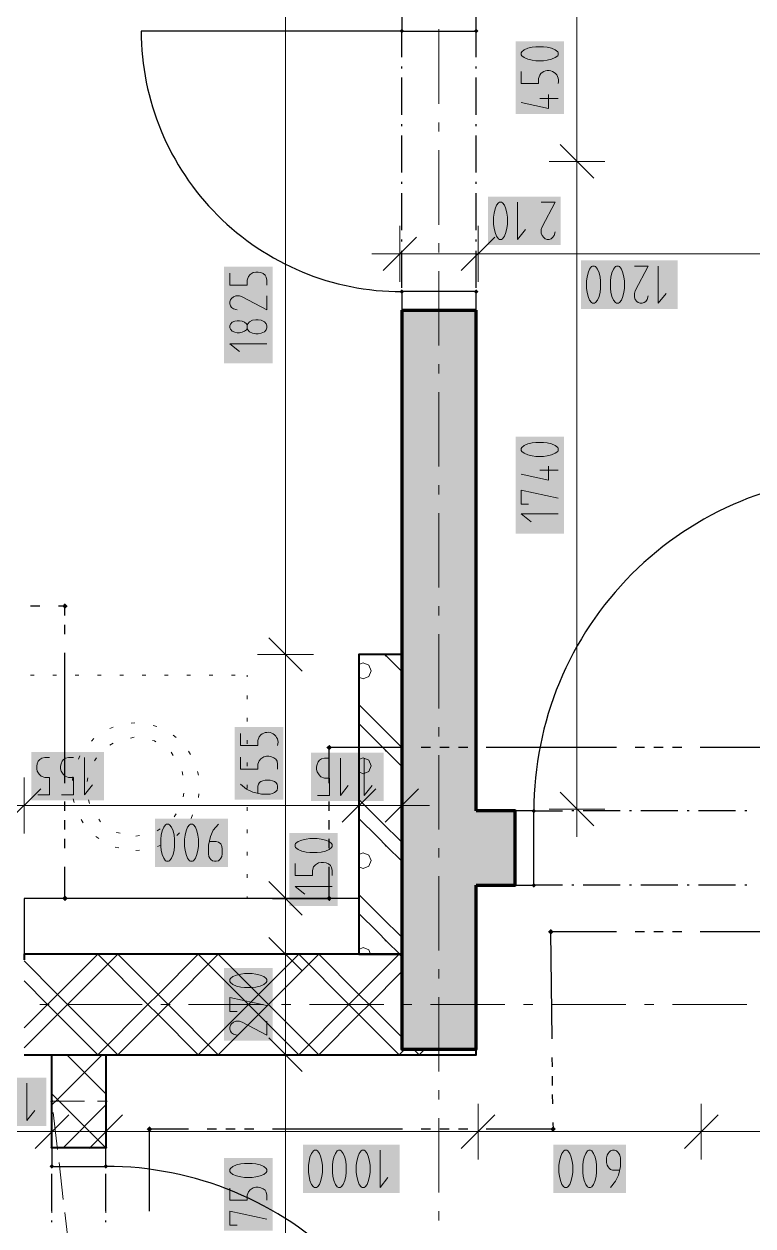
# Model space of a CAD drawing. Header units: millimetres. Extents: x 0 to 594, y 0 to 420.
# Drawn here: x 470.68 to 490.48, y 254.21 to 286.85 of the extents above; entities that cross this region are included whole.
import ezdxf

# ---------------------------------------------------------------- set-up
doc = ezdxf.new("R2010")
doc.units = ezdxf.units.MM
doc.header["$LTSCALE"] = 8
for name, color, linetype in [('PDF_Dvere', 7, 'Continuous'), ('PDF_Instalacni prizdivka do 1m', 7, 'Continuous'), ('PDF_Instalacni prizdivky', 7, 'Continuous'), ('PDF_Koty delkove', 7, 'Continuous'), ('PDF_Osy hlavni', 7, 'Continuous'), ('PDF_Pozarni useky', 7, 'Continuous'), ('PDF_Preklady', 7, 'Continuous'), ('PDF_Pricky zdene', 7, 'Continuous'), ('PDF_Sanita', 7, 'Continuous'), ('PDF_Steny akusticke', 7, 'Continuous'), ('PDF_Steny obvodove nosne', 7, 'Continuous')]:
    doc.layers.add(name, color=color, linetype=linetype)

msp = doc.modelspace()

# ---------------------------------------------------------------- linework, layer by layer
at = {"layer": 'PDF_Dvere', "lineweight": 25}
for points in [[(482.96, 286.66), (482.96, 287.165), (480.938, 287.165), (480.938, 286.66)], [(482.96, 279.077), (482.96, 279.583), (480.938, 279.583), (480.938, 279.077)], [(484.021, 263.458), (484.526, 263.458), (484.526, 265.48), (484.021, 265.48)], [(471.435, 256.331), (471.435, 255.825), (472.901, 255.825), (472.901, 256.331)]]:
    msp.add_lwpolyline(points, close=True, dxfattribs=at)
for points in [[(480.938, 285.95), (480.938, 286.66), (473.861, 286.66, 0.414215), (480.938, 279.583)], [(493.625, 265.48), (493.625, 274.579, 0.414214), (484.526, 265.48), (485.307, 265.48)], [(472.901, 246.726), (482, 246.726, 0.414214), (472.901, 255.825)]]:
    msp.add_lwpolyline(points, format="xyb", dxfattribs=at)
for points in [[(482.96, 285.95), (482.96, 286.66)], [(480.938, 285.646), (480.938, 285.697)], [(482.96, 285.646), (482.96, 285.697)], [(480.938, 284.383), (480.938, 285.394)], [(482.96, 284.383), (482.96, 285.394)], [(480.938, 284.079), (480.938, 284.13)], [(482.96, 284.079), (482.96, 284.13)], [(480.938, 282.816), (480.938, 283.827)], [(482.96, 282.816), (482.96, 283.827)], [(480.938, 282.512), (480.938, 282.563)], [(482.96, 282.512), (482.96, 282.563)], [(480.938, 281.249), (480.938, 282.26)], [(482.96, 281.249), (482.96, 282.26)], [(480.938, 280.945), (480.938, 280.996)], [(482.96, 280.945), (482.96, 280.996)], [(480.938, 279.682), (480.938, 280.693)], [(482.96, 279.682), (482.96, 280.693)], [(485.611, 265.48), (485.56, 265.48)], [(486.874, 265.48), (485.863, 265.48)], [(487.178, 265.48), (487.127, 265.48)], [(488.441, 265.48), (487.43, 265.48)], [(488.745, 265.48), (488.694, 265.48)], [(490.008, 265.48), (488.997, 265.48)], [(490.312, 265.48), (490.261, 265.48)], [(485.307, 263.458), (484.526, 263.458)], [(485.611, 263.458), (485.56, 263.458)], [(486.874, 263.458), (485.863, 263.458)], [(487.178, 263.458), (487.127, 263.458)], [(488.441, 263.458), (487.43, 263.458)], [(488.745, 263.458), (488.694, 263.458)], [(490.008, 263.458), (488.997, 263.458)], [(490.312, 263.458), (490.261, 263.458)], [(471.435, 254.61), (471.435, 255.621)], [(472.901, 254.61), (472.901, 255.621)], [(471.435, 254.306), (471.435, 254.357)], [(472.901, 254.306), (472.901, 254.357)]]:
    msp.add_lwpolyline(points, dxfattribs=at)
at = {"layer": 'PDF_Dvere', "lineweight": 25, "transparency": 33554559}
for points in [[(480.938, 286.596), (480.875, 286.66), (481.001, 286.66), (480.938, 286.723)], [(482.96, 286.596), (482.897, 286.66), (483.023, 286.66), (482.96, 286.723)], [(480.938, 279.52), (480.875, 279.583), (481.001, 279.583), (480.938, 279.646)], [(482.96, 279.52), (482.897, 279.583), (483.023, 279.583), (482.96, 279.646)], [(484.589, 265.48), (484.526, 265.417), (484.526, 265.543), (484.463, 265.48)], [(484.589, 263.458), (484.526, 263.395), (484.526, 263.521), (484.463, 263.458)], [(471.435, 255.762), (471.372, 255.825), (471.498, 255.825), (471.435, 255.888)], [(472.901, 255.762), (472.838, 255.825), (472.964, 255.825), (472.901, 255.888)]]:
    msp.add_solid(points, dxfattribs=at)
at = {"layer": 'PDF_Instalacni prizdivka do 1m', "lineweight": 25}
msp.add_lwpolyline([(470.677, 261.588), (479.775, 261.588), (479.775, 263.104), (470.677, 263.104)], close=True, dxfattribs=at)
at = {"layer": 'PDF_Instalacni prizdivky', "lineweight": 40}
msp.add_lwpolyline([(480.938, 261.588), (480.938, 269.726), (480.887, 269.726), (479.775, 269.726), (479.775, 261.588)], close=True, dxfattribs=at)
at = {"layer": 'PDF_Instalacni prizdivky', "lineweight": 9}
for points in [[(480.534, 269.67), (480.478, 269.726)], [(480.938, 269.266), (480.534, 269.67)], [(479.775, 269.114), (479.889, 269.067), (480.042, 269.131), (480.106, 269.284), (480.042, 269.437), (479.889, 269.5), (479.775, 269.453)], [(480.938, 267.204), (480.791, 267.35), (480.534, 267.608), (479.775, 268.366)], [(480.276, 267.35), (479.775, 267.851)], [(480.534, 267.092), (480.276, 267.35)], [(480.938, 266.688), (480.534, 267.092)], [(479.775, 266.536), (479.889, 266.489), (480.042, 266.553), (480.106, 266.706), (480.042, 266.859), (479.889, 266.922), (479.775, 266.875)], [(480.938, 264.626), (480.791, 264.772), (480.534, 265.03), (479.775, 265.788)], [(480.276, 264.772), (479.775, 265.273)], [(480.534, 264.514), (480.276, 264.772)], [(480.938, 264.11), (480.534, 264.514)], [(479.775, 263.958), (479.889, 263.911), (480.042, 263.975), (480.106, 264.128), (480.042, 264.281), (479.889, 264.344), (479.775, 264.297)], [(480.938, 262.048), (480.791, 262.194), (480.534, 262.452), (479.775, 263.21)], [(480.276, 262.194), (479.775, 262.695)], [(480.534, 261.936), (480.276, 262.194)], [(480.882, 261.588), (480.534, 261.936)], [(480.09, 261.588), (480.042, 261.703), (479.889, 261.766), (479.775, 261.719)]]:
    msp.add_lwpolyline(points, dxfattribs=at)
at = {"layer": 'PDF_Instalacni prizdivky', "lineweight": 9, "transparency": 33554559}
for points in [[(480.495, 269.666), (480.472, 269.688), (480.518, 269.688), (480.495, 269.711)], [(480.495, 267.088), (480.472, 267.11), (480.518, 267.11), (480.495, 267.133)], [(480.495, 264.51), (480.472, 264.533), (480.518, 264.533), (480.495, 264.555)], [(480.495, 261.932), (480.472, 261.955), (480.518, 261.955), (480.495, 261.977)]]:
    msp.add_solid(points, dxfattribs=at)
at = {"layer": 'PDF_Koty delkove', "lineweight": 18}
for points in [[(477.781, 258.858), (477.781, 259.821), (477.781, 261.588), (477.781, 263.104), (477.781, 267.698), (477.781, 269.726), (477.781, 288.176), (477.781, 295.253), (477.781, 296.719), (477.781, 302.785), (477.781, 344.032)], [(485.697, 265.53), (485.697, 283.121), (485.697, 287.671)], [(484.921, 284.937), (484.921, 284.559), (484.18, 284.722)], [(485.191, 284.829), (484.686, 284.829)], [(486.152, 282.666), (485.242, 283.576)], [(486.455, 283.121), (485.697, 283.121), (484.938, 283.121)], [(483.796, 281.305), (483.809, 281.406), (483.809, 281.608), (483.796, 281.709), (483.768, 281.827), (483.728, 281.928), (483.674, 281.996), (483.647, 282.013), (483.593, 282.013), (483.566, 281.996), (483.512, 281.928), (483.472, 281.827), (483.445, 281.709), (483.431, 281.608)], [(484.079, 282.013), (484.079, 281.002), (484.295, 281.271)], [(484.727, 282.013), (485.105, 282.013), (484.754, 281.339), (484.727, 281.271), (484.727, 281.17), (484.754, 281.103), (484.794, 281.053), (484.835, 281.018), (484.889, 281.002), (484.943, 281.002), (484.997, 281.018), (485.037, 281.053), (485.078, 281.103), (485.105, 281.203)], [(483.431, 281.608), (483.431, 281.406), (483.445, 281.305), (483.472, 281.187), (483.512, 281.086), (483.566, 281.018), (483.593, 281.002), (483.647, 281.002), (483.674, 281.018), (483.728, 281.086), (483.768, 281.187), (483.796, 281.305)], [(480.887, 281.369), (480.887, 280.611), (480.887, 279.853)], [(483.01, 281.369), (483.01, 280.611), (483.01, 279.853)], [(481.342, 281.066), (480.432, 280.156)], [(483.465, 281.066), (482.556, 280.156)], [(480.887, 280.611), (480.129, 280.611)], [(546.802, 280.611), (542.332, 280.611), (539.726, 280.611), (538.893, 280.611), (530.537, 280.611), (528.1, 280.611), (517.08, 280.611), (515.968, 280.611), (497.872, 280.611), (495.142, 280.611), (483.01, 280.611), (480.887, 280.611)], [(476.265, 280.086), (476.265, 279.762), (476.736, 279.762), (476.736, 279.897), (476.77, 279.991), (476.821, 280.045), (476.905, 280.099), (476.971, 280.112), (477.039, 280.112), (477.107, 280.099), (477.174, 280.072), (477.224, 280.031), (477.258, 279.978), (477.276, 279.897), (477.276, 279.762)], [(487.256, 280.278), (487.635, 280.278), (487.283, 279.603), (487.256, 279.536), (487.256, 279.435), (487.283, 279.368), (487.324, 279.317), (487.364, 279.283), (487.418, 279.267), (487.472, 279.267), (487.526, 279.283), (487.567, 279.317), (487.607, 279.368), (487.635, 279.468)], [(487.905, 280.278), (487.905, 279.267), (488.12, 279.536)], [(477.276, 279.464), (477.276, 279.086), (476.601, 279.438), (476.534, 279.464), (476.432, 279.464), (476.366, 279.438), (476.315, 279.397), (476.281, 279.357), (476.265, 279.302), (476.265, 279.249), (476.281, 279.195), (476.315, 279.154), (476.366, 279.114), (476.466, 279.086)], [(476.736, 278.573), (476.719, 278.547), (476.668, 278.506), (476.601, 278.479), (476.534, 278.466), (476.466, 278.466), (476.399, 278.479), (476.331, 278.506), (476.281, 278.56), (476.265, 278.601), (476.265, 278.654), (476.281, 278.695), (476.331, 278.749), (476.399, 278.776), (476.466, 278.79), (476.534, 278.79), (476.601, 278.776), (476.668, 278.749), (476.719, 278.709), (476.736, 278.682)], [(477.276, 278.168), (476.265, 278.168), (476.534, 277.953)], [(484.921, 274.839), (484.921, 274.461), (484.18, 274.624)], [(485.191, 274.731), (484.686, 274.731)], [(484.381, 273.813), (484.18, 273.813), (484.18, 274.191), (485.191, 273.976)], [(485.191, 273.543), (484.18, 273.543), (484.449, 273.328)], [(478.236, 269.271), (477.326, 270.181)], [(478.539, 269.726), (477.781, 269.726), (477.023, 269.726)], [(471.049, 265.919), (471.373, 265.919), (471.373, 266.39), (471.238, 266.39), (471.144, 266.425), (471.09, 266.475), (471.036, 266.559), (471.022, 266.626), (471.022, 266.694), (471.036, 266.761), (471.063, 266.828), (471.103, 266.879), (471.157, 266.913), (471.238, 266.93), (471.373, 266.93)], [(471.697, 265.919), (472.021, 265.919), (472.021, 266.39), (471.886, 266.39), (471.792, 266.425), (471.738, 266.475), (471.684, 266.559), (471.67, 266.626), (471.67, 266.694), (471.684, 266.761), (471.711, 266.828), (471.751, 266.879), (471.805, 266.913), (471.886, 266.93), (472.021, 266.93)], [(472.318, 266.93), (472.318, 265.919), (472.534, 266.188)], [(476.555, 266.935), (476.555, 266.611), (477.026, 266.611), (477.026, 266.746), (477.06, 266.84), (477.111, 266.894), (477.195, 266.948), (477.262, 266.962), (477.329, 266.962), (477.397, 266.948), (477.464, 266.921), (477.514, 266.881), (477.549, 266.827), (477.566, 266.746), (477.566, 266.611)], [(478.649, 265.9), (478.973, 265.9), (478.973, 266.371), (478.838, 266.371), (478.744, 266.405), (478.69, 266.456), (478.636, 266.54), (478.622, 266.607), (478.622, 266.674), (478.636, 266.742), (478.663, 266.809), (478.703, 266.859), (478.757, 266.894), (478.838, 266.911), (478.973, 266.911)], [(479.27, 266.911), (479.27, 265.9), (479.486, 266.169)], [(479.918, 266.911), (479.918, 265.9), (480.134, 266.169)], [(470.677, 266.384), (470.677, 265.626), (470.677, 264.868)], [(479.775, 266.384), (479.775, 265.626), (479.775, 264.868)], [(480.938, 266.384), (480.938, 265.626), (480.938, 264.868)], [(471.132, 266.081), (470.222, 265.171)], [(477.026, 265.963), (477.026, 266.152), (477.043, 266.206), (477.077, 266.246), (477.111, 266.273), (477.16, 266.3), (477.228, 266.314), (477.363, 266.314), (477.43, 266.3), (477.481, 266.273), (477.514, 266.246), (477.549, 266.206), (477.566, 266.152), (477.566, 266.098), (477.549, 266.044), (477.514, 266.003), (477.481, 265.977), (477.43, 265.949), (477.363, 265.935), (477.127, 265.935), (476.892, 265.99), (476.723, 266.071), (476.555, 266.206)], [(480.23, 266.081), (479.32, 265.171)], [(481.393, 266.081), (480.483, 265.171)], [(486.152, 265.076), (485.242, 265.985)], [(480.938, 265.626), (479.775, 265.626), (477.644, 265.626), (470.677, 265.626), (470.33, 265.626), (469.11, 265.626), (461.73, 265.626), (460.773, 265.626)], [(480.938, 265.626), (481.696, 265.626)], [(486.455, 265.53), (485.697, 265.53), (484.938, 265.53)], [(485.697, 265.53), (485.697, 264.772)], [(474.632, 264.126), (474.685, 264.194), (474.726, 264.295), (474.753, 264.413), (474.767, 264.513), (474.767, 264.715), (474.753, 264.816), (474.726, 264.935), (474.685, 265.036), (474.632, 265.103), (474.604, 265.121), (474.551, 265.121), (474.523, 265.103), (474.47, 265.036), (474.429, 264.935), (474.402, 264.816), (474.389, 264.715)], [(475.955, 265.121), (475.819, 264.952), (475.738, 264.783), (475.685, 264.547)], [(474.389, 264.715), (474.389, 264.513), (474.402, 264.413), (474.429, 264.295), (474.47, 264.194), (474.523, 264.126), (474.551, 264.11), (474.604, 264.11), (474.632, 264.126)], [(475.685, 264.547), (475.685, 264.311), (475.699, 264.244), (475.725, 264.194), (475.752, 264.16), (475.793, 264.126), (475.847, 264.11), (475.9, 264.11), (475.955, 264.126), (475.995, 264.16), (476.022, 264.194), (476.049, 264.244), (476.063, 264.311), (476.063, 264.446), (476.049, 264.513), (476.022, 264.581), (475.955, 264.631), (475.9, 264.648), (475.712, 264.648)], [(478.644, 264.726), (478.442, 264.726), (478.341, 264.712), (478.223, 264.686), (478.122, 264.645), (478.054, 264.592), (478.038, 264.564), (478.038, 264.511), (478.054, 264.483), (478.122, 264.43), (478.223, 264.389), (478.341, 264.362), (478.442, 264.348), (478.644, 264.348), (478.745, 264.362), (478.863, 264.389)], [(478.863, 264.389), (478.964, 264.43), (479.032, 264.483), (479.049, 264.511), (479.049, 264.564), (479.032, 264.592), (478.964, 264.645), (478.863, 264.686), (478.745, 264.712), (478.644, 264.726)], [(478.038, 264.051), (478.038, 263.727), (478.509, 263.727), (478.509, 263.863), (478.544, 263.957), (478.594, 264.011), (478.678, 264.064), (478.745, 264.078), (478.813, 264.078), (478.88, 264.064), (478.947, 264.038), (478.998, 263.997), (479.032, 263.944), (479.049, 263.863), (479.049, 263.727)], [(478.236, 262.649), (477.326, 263.559)], [(479.049, 263.43), (478.038, 263.43), (478.307, 263.215)], [(478.539, 263.104), (477.781, 263.104), (477.023, 263.104)], [(478.236, 261.133), (477.326, 262.043)], [(478.539, 261.588), (477.781, 261.588), (477.023, 261.588)], [(476.281, 260.926), (476.265, 260.898), (476.265, 260.845), (476.281, 260.817), (476.349, 260.764), (476.45, 260.723), (476.568, 260.696), (476.668, 260.682), (476.87, 260.682), (476.971, 260.696), (477.09, 260.723), (477.191, 260.764), (477.258, 260.817), (477.276, 260.845), (477.276, 260.898), (477.258, 260.926), (477.191, 260.979), (477.09, 261.02), (476.971, 261.046), (476.87, 261.06)], [(476.87, 261.06), (476.668, 261.06), (476.568, 261.046), (476.45, 261.02), (476.349, 260.979), (476.281, 260.926)], [(476.466, 260.034), (476.265, 260.034), (476.265, 260.412), (477.276, 260.197)], [(477.276, 259.764), (477.276, 259.386), (476.601, 259.737), (476.534, 259.764), (476.432, 259.764), (476.366, 259.737), (476.315, 259.697), (476.281, 259.656), (476.265, 259.602), (476.265, 259.549), (476.281, 259.494), (476.315, 259.454), (476.366, 259.413), (476.466, 259.386)], [(477.781, 258.858), (477.781, 259.616)], [(477.326, 259.313), (478.236, 258.403), (477.326, 259.313)], [(478.539, 258.858), (477.781, 258.858), (477.023, 258.858)], [(478.539, 258.858), (477.781, 258.858), (477.023, 258.858)], [(477.781, 258.858), (477.781, 258.1)], [(477.781, 138.502), (477.781, 146.352), (477.781, 154.678), (477.781, 158.025), (477.781, 158.52), (477.781, 168.917), (477.781, 199.767), (477.781, 205.833), (477.781, 207.299), (477.781, 214.376), (477.781, 232.826), (477.781, 239.448), (477.781, 240.964), (477.781, 243.694), (477.781, 251.276), (477.781, 258.858)], [(470.751, 258.08), (470.751, 257.069), (470.966, 257.338)], [(471.435, 257.527), (471.435, 256.769), (471.435, 256.01)], [(472.901, 257.527), (472.901, 256.769), (472.901, 256.01)], [(483.01, 257.527), (483.01, 256.769), (483.01, 256.01)], [(489.075, 257.527), (489.075, 256.769), (489.075, 256.01)], [(471.89, 257.224), (470.98, 256.314)], [(473.356, 257.224), (472.446, 256.314)], [(483.465, 257.224), (482.556, 256.314)], [(489.53, 257.224), (488.621, 256.314)], [(545.994, 256.769), (528.82, 256.769), (515.851, 256.769), (511.924, 256.769), (503.432, 256.769), (489.075, 256.769), (483.01, 256.769), (472.901, 256.769), (471.435, 256.769), (437.416, 256.769), (431.451, 256.769), (419.32, 256.769), (408.047, 256.769)], [(478.783, 255.858), (478.769, 255.959), (478.742, 256.077), (478.701, 256.178), (478.648, 256.246), (478.62, 256.263), (478.567, 256.263), (478.539, 256.246), (478.486, 256.178), (478.445, 256.077), (478.419, 255.959), (478.405, 255.858)], [(480.065, 255.556), (480.079, 255.656), (480.079, 255.858), (480.065, 255.959), (480.038, 256.077), (479.997, 256.178), (479.944, 256.246), (479.916, 256.263), (479.863, 256.263), (479.835, 256.246), (479.782, 256.178), (479.741, 256.077), (479.715, 255.959), (479.701, 255.858)], [(480.349, 256.263), (480.349, 255.252), (480.564, 255.521)], [(486.218, 255.556), (486.232, 255.656), (486.232, 255.858), (486.218, 255.959), (486.191, 256.077), (486.15, 256.178), (486.097, 256.246), (486.069, 256.263), (486.016, 256.263), (485.988, 256.246), (485.935, 256.178), (485.894, 256.077), (485.867, 255.959), (485.854, 255.858)], [(486.853, 255.723), (486.664, 255.723), (486.609, 255.741), (486.569, 255.774), (486.542, 255.808), (486.516, 255.858), (486.502, 255.926), (486.502, 256.06), (486.516, 256.128), (486.542, 256.178), (486.569, 256.212), (486.609, 256.246), (486.664, 256.263), (486.717, 256.263), (486.771, 256.246), (486.812, 256.212), (486.839, 256.178), (486.866, 256.128), (486.88, 256.06), (486.88, 255.824), (486.826, 255.589), (486.745, 255.42), (486.609, 255.252)], [(476.87, 255.904), (476.668, 255.904), (476.568, 255.891), (476.45, 255.864), (476.349, 255.823), (476.281, 255.77), (476.265, 255.742), (476.265, 255.689), (476.281, 255.661), (476.349, 255.608), (476.45, 255.567), (476.568, 255.54), (476.668, 255.526), (476.87, 255.526), (476.971, 255.54), (477.09, 255.567), (477.191, 255.608), (477.258, 255.661), (477.276, 255.689)], [(477.276, 255.689), (477.276, 255.742), (477.258, 255.77), (477.191, 255.823), (477.09, 255.864), (476.971, 255.891), (476.87, 255.904)], [(478.405, 255.858), (478.405, 255.656), (478.419, 255.556), (478.445, 255.437), (478.486, 255.336), (478.539, 255.268), (478.567, 255.252), (478.62, 255.252), (478.648, 255.268), (478.701, 255.336), (478.742, 255.437), (478.769, 255.556), (478.783, 255.656), (478.783, 255.858)], [(479.701, 255.858), (479.701, 255.656), (479.715, 255.556), (479.741, 255.437), (479.782, 255.336), (479.835, 255.268), (479.863, 255.252), (479.916, 255.252), (479.944, 255.268), (479.997, 255.336), (480.038, 255.437), (480.065, 255.556)], [(485.854, 255.858), (485.854, 255.656), (485.867, 255.556), (485.894, 255.437), (485.935, 255.336), (485.988, 255.268), (486.016, 255.252), (486.069, 255.252), (486.097, 255.268), (486.15, 255.336), (486.191, 255.437), (486.218, 255.556)], [(476.265, 255.23), (476.265, 254.905), (476.736, 254.905), (476.736, 255.041), (476.77, 255.135), (476.821, 255.189), (476.905, 255.242), (476.971, 255.256), (477.039, 255.256), (477.107, 255.242), (477.174, 255.216), (477.224, 255.175), (477.258, 255.122), (477.276, 255.041), (477.276, 254.905)], [(476.466, 254.23), (476.265, 254.23), (476.265, 254.608), (477.276, 254.393)]]:
    msp.add_lwpolyline(points, dxfattribs=at)
for points in [[(484.786, 286.233), (484.584, 286.233), (484.483, 286.22), (484.365, 286.193), (484.264, 286.152), (484.196, 286.099), (484.18, 286.071), (484.18, 286.018), (484.196, 285.99), (484.264, 285.937), (484.365, 285.896), (484.483, 285.869), (484.584, 285.855), (484.786, 285.855), (484.887, 285.869), (485.005, 285.896), (485.106, 285.937), (485.174, 285.99), (485.191, 286.018), (485.191, 286.071), (485.174, 286.099), (485.106, 286.152), (485.005, 286.193), (484.887, 286.22)], [(485.96, 279.872), (485.96, 279.67), (485.974, 279.57), (486.001, 279.452), (486.041, 279.351), (486.095, 279.283), (486.122, 279.267), (486.176, 279.267), (486.203, 279.283), (486.257, 279.351), (486.297, 279.452), (486.325, 279.57), (486.339, 279.67), (486.339, 279.872), (486.325, 279.973), (486.297, 280.092), (486.257, 280.193), (486.203, 280.261), (486.176, 280.278), (486.122, 280.278), (486.095, 280.261), (486.041, 280.193), (486.001, 280.092), (485.974, 279.973)], [(486.608, 279.872), (486.608, 279.67), (486.622, 279.57), (486.649, 279.452), (486.689, 279.351), (486.743, 279.283), (486.77, 279.267), (486.824, 279.267), (486.851, 279.283), (486.905, 279.351), (486.945, 279.452), (486.973, 279.57), (486.987, 279.67), (486.987, 279.872), (486.973, 279.973), (486.945, 280.092), (486.905, 280.193), (486.851, 280.261), (486.824, 280.278), (486.77, 280.278), (486.743, 280.261), (486.689, 280.193), (486.649, 280.092), (486.622, 279.973)], [(477.039, 278.816), (476.971, 278.816), (476.887, 278.803), (476.803, 278.763), (476.753, 278.709), (476.736, 278.682), (476.736, 278.573), (476.753, 278.547), (476.803, 278.492), (476.887, 278.452), (476.971, 278.438), (477.039, 278.438), (477.123, 278.452), (477.208, 278.492), (477.258, 278.547), (477.276, 278.601), (477.276, 278.654), (477.258, 278.709), (477.208, 278.763), (477.123, 278.803)], [(484.786, 275.487), (484.584, 275.487), (484.483, 275.473), (484.365, 275.447), (484.264, 275.406), (484.196, 275.353), (484.18, 275.325), (484.18, 275.272), (484.196, 275.244), (484.264, 275.191), (484.365, 275.15), (484.483, 275.123), (484.584, 275.109), (484.786, 275.109), (484.887, 275.123), (485.005, 275.15), (485.106, 275.191), (485.174, 275.244), (485.191, 275.272), (485.191, 275.325), (485.174, 275.353), (485.106, 275.406), (485.005, 275.447), (484.887, 275.473)], [(475.037, 264.715), (475.037, 264.513), (475.05, 264.413), (475.077, 264.295), (475.118, 264.194), (475.171, 264.126), (475.199, 264.11), (475.252, 264.11), (475.28, 264.126), (475.333, 264.194), (475.374, 264.295), (475.401, 264.413), (475.415, 264.513), (475.415, 264.715), (475.401, 264.816), (475.374, 264.935), (475.333, 265.036), (475.28, 265.103), (475.252, 265.121), (475.199, 265.121), (475.171, 265.103), (475.118, 265.036), (475.077, 264.935), (475.05, 264.816)], [(479.053, 255.858), (479.053, 255.656), (479.067, 255.556), (479.093, 255.437), (479.134, 255.336), (479.187, 255.268), (479.215, 255.252), (479.268, 255.252), (479.296, 255.268), (479.349, 255.336), (479.39, 255.437), (479.417, 255.556), (479.431, 255.656), (479.431, 255.858), (479.417, 255.959), (479.39, 256.077), (479.349, 256.178), (479.296, 256.246), (479.268, 256.263), (479.215, 256.263), (479.187, 256.246), (479.134, 256.178), (479.093, 256.077), (479.067, 255.959)], [(485.206, 255.858), (485.206, 255.656), (485.219, 255.556), (485.246, 255.437), (485.287, 255.336), (485.34, 255.268), (485.368, 255.252), (485.421, 255.252), (485.449, 255.268), (485.502, 255.336), (485.543, 255.437), (485.57, 255.556), (485.584, 255.656), (485.584, 255.858), (485.57, 255.959), (485.543, 256.077), (485.502, 256.178), (485.449, 256.246), (485.421, 256.263), (485.368, 256.263), (485.34, 256.246), (485.287, 256.178), (485.246, 256.077), (485.219, 255.959)]]:
    msp.add_lwpolyline(points, close=True, dxfattribs=at)
for points in [[(484.18, 285.559), (484.18, 285.235), (484.651, 285.235), (484.651, 285.37), (484.686, 285.464, -0.843825), (485.191, 285.235)], [(476.555, 267.583), (476.555, 267.259), (477.026, 267.259), (477.026, 267.394), (477.06, 267.488), (477.111, 267.542, -0.753191), (477.566, 267.259)]]:
    msp.add_lwpolyline(points, format="xyb", dxfattribs=at)
at = {"layer": 'PDF_Koty delkove', "color": 7, "lineweight": 18, "true_color": 0xffffff, "transparency": 33554559}
for points in [[(485.343, 284.407), (485.343, 286.385), (484.029, 284.407), (484.029, 286.385)], [(485.257, 282.165), (483.28, 282.165), (485.257, 280.851), (483.28, 280.851)], [(488.434, 280.429), (485.809, 280.429), (488.434, 279.115), (485.809, 279.115)], [(477.427, 277.638), (477.427, 280.264), (476.113, 277.638), (476.113, 280.264)], [(485.343, 273.013), (485.343, 275.639), (484.029, 273.013), (484.029, 275.639)], [(477.717, 265.784), (477.717, 267.761), (476.403, 265.784), (476.403, 267.761)], [(472.848, 267.082), (470.871, 267.082), (472.848, 265.768), (470.871, 265.768)], [(480.448, 267.062), (478.471, 267.062), (480.448, 265.748), (478.471, 265.748)], [(476.215, 265.272), (474.237, 265.272), (476.215, 263.958), (474.237, 263.958)], [(479.201, 262.9), (479.201, 264.877), (477.886, 262.9), (477.886, 264.877)], [(477.427, 259.234), (477.427, 261.212), (476.113, 259.234), (476.113, 261.212)], [(471.281, 258.231), (469.303, 258.231), (471.281, 256.917), (469.303, 256.917)], [(480.879, 256.415), (478.253, 256.415), (480.879, 255.101), (478.253, 255.101)], [(487.032, 256.415), (485.054, 256.415), (487.032, 255.101), (485.054, 255.101)], [(477.427, 254.078), (477.427, 256.056), (476.113, 254.078), (476.113, 256.056)]]:
    msp.add_solid(points, dxfattribs=at)
at = {"layer": 'PDF_Osy hlavni', "lineweight": 18}
for points in [[(481.949, 284.686), (481.949, 286.708)], [(481.949, 283.928), (481.949, 284.18)], [(481.949, 281.4), (481.949, 283.422)], [(481.949, 280.642), (481.949, 280.895)], [(481.949, 278.115), (481.949, 280.137)], [(481.949, 277.356), (481.949, 277.609)], [(481.949, 274.829), (481.949, 276.851)], [(481.949, 274.071), (481.949, 274.324)], [(481.949, 271.543), (481.949, 273.565)], [(481.949, 270.785), (481.949, 271.038)], [(481.949, 268.258), (481.949, 270.28)], [(481.949, 267.499), (481.949, 267.752)], [(481.949, 264.972), (481.949, 266.994)], [(481.949, 264.214), (481.949, 264.467)], [(481.949, 261.686), (481.949, 263.708)], [(481.949, 260.928), (481.949, 261.181)], [(471.356, 260.223), (471.103, 260.223)], [(473.883, 260.223), (471.861, 260.223)], [(474.642, 260.223), (474.389, 260.223)], [(477.169, 260.223), (475.147, 260.223)], [(477.927, 260.223), (477.674, 260.223)], [(480.455, 260.223), (478.433, 260.223)], [(481.213, 260.223), (480.96, 260.223)], [(483.74, 260.223), (481.718, 260.223)], [(481.949, 258.401), (481.949, 260.423)], [(484.498, 260.223), (484.246, 260.223)], [(487.026, 260.223), (485.004, 260.223)], [(487.784, 260.223), (487.531, 260.223)], [(490.312, 260.223), (488.29, 260.223)], [(481.949, 257.643), (481.949, 257.895)], [(481.949, 255.115), (481.949, 257.137)], [(481.949, 254.357), (481.949, 254.61)]]:
    msp.add_lwpolyline(points, dxfattribs=at)
at = {"layer": 'PDF_Pozarni useky', "lineweight": 30}
for points in [[(471.103, 271.04), (470.85, 271.04)], [(471.789, 271.04), (471.609, 271.04)], [(471.789, 270.785), (471.789, 271.038)], [(471.789, 270.28), (471.789, 270.532)], [(471.789, 266.236), (471.789, 269.774)], [(480.96, 267.199), (478.967, 267.199)], [(478.967, 266.236), (478.967, 267.199)], [(481.718, 267.199), (481.466, 267.199)], [(482.224, 267.199), (481.971, 267.199)], [(482.729, 267.199), (482.477, 267.199)], [(486.773, 267.199), (483.235, 267.199)], [(487.531, 267.199), (487.279, 267.199)], [(488.037, 267.199), (487.784, 267.199)], [(488.542, 267.199), (488.29, 267.199)], [(492.586, 267.199), (489.048, 267.199)], [(471.789, 265.478), (471.789, 265.73)], [(478.967, 265.478), (478.967, 265.73)], [(471.789, 264.972), (471.789, 265.225)], [(478.967, 264.972), (478.967, 265.225)], [(471.789, 264.467), (471.789, 264.719)], [(478.967, 264.467), (478.967, 264.719)], [(471.789, 263.104), (471.789, 263.961)], [(477.422, 263.104), (478.967, 263.104), (478.967, 263.961)], [(475.147, 263.104), (471.789, 263.104)], [(475.905, 263.104), (475.653, 263.104)], [(476.411, 263.104), (476.158, 263.104)], [(476.916, 263.104), (476.664, 263.104)], [(485.02, 259.289), (484.987, 262.193)], [(486.773, 262.193), (484.987, 262.193)], [(487.531, 262.193), (487.279, 262.193)], [(488.037, 262.193), (487.784, 262.193)], [(488.542, 262.193), (488.29, 262.193)], [(492.586, 262.193), (489.048, 262.193)], [(485.029, 258.531), (485.026, 258.783)], [(485.034, 258.025), (485.032, 258.278)], [(485.04, 257.52), (485.037, 257.772)], [(485.046, 257.014), (485.048, 256.836), (483.235, 256.836)], [(474.084, 254.61), (474.084, 256.836)], [(475.147, 256.836), (474.084, 256.836)], [(475.905, 256.836), (475.653, 256.836)], [(476.411, 256.836), (476.158, 256.836)], [(476.916, 256.836), (476.664, 256.836)], [(480.96, 256.836), (477.422, 256.836)], [(481.718, 256.836), (481.466, 256.836)], [(482.224, 256.836), (481.971, 256.836)], [(482.729, 256.836), (482.477, 256.836)]]:
    msp.add_lwpolyline(points, dxfattribs=at)
at = {"layer": 'PDF_Pozarni useky', "lineweight": 30, "transparency": 33554559}
for points in [[(471.789, 270.964), (471.713, 271.04), (471.865, 271.04), (471.789, 271.116)], [(471.865, 271.04), (471.789, 270.964), (471.789, 271.116), (471.713, 271.04)], [(479.042, 267.199), (478.967, 267.123), (478.967, 267.274), (478.891, 267.199)], [(478.967, 267.123), (478.891, 267.199), (479.042, 267.199), (478.967, 267.274)], [(471.865, 263.104), (471.789, 263.028), (471.789, 263.18), (471.713, 263.104)], [(471.789, 263.028), (471.713, 263.104), (471.865, 263.104), (471.789, 263.18)], [(478.967, 263.028), (478.891, 263.104), (479.042, 263.104), (478.967, 263.18)], [(479.042, 263.104), (478.967, 263.028), (478.967, 263.18), (478.891, 263.104)], [(484.988, 262.117), (484.911, 262.192), (485.063, 262.194), (484.986, 262.269)], [(485.063, 262.193), (484.987, 262.117), (484.987, 262.269), (484.911, 262.193)], [(474.084, 256.76), (474.008, 256.836), (474.159, 256.836), (474.084, 256.912)], [(474.159, 256.836), (474.084, 256.76), (474.084, 256.912), (474.008, 256.836)], [(485.124, 256.836), (485.048, 256.76), (485.048, 256.912), (484.972, 256.836)], [(485.049, 256.76), (484.972, 256.835), (485.124, 256.837), (485.047, 256.912)]]:
    msp.add_solid(points, dxfattribs=at)
at = {"layer": 'PDF_Preklady', "lineweight": 18}
for points in [[(472.316, 257.594), (471.435, 257.594)], [(471.435, 257.289), (471.435, 257.594)], [(472.901, 257.594), (472.67, 257.594)], [(472.901, 257.289), (472.901, 257.594)], [(471.587, 256.282), (471.471, 257.286)], [(471.435, 256.331), (471.435, 256.935)], [(472.901, 256.331), (472.901, 256.935)], [(471.435, 255.924), (471.435, 256.331)], [(472.901, 255.924), (472.901, 256.331)], [(471.744, 254.926), (471.628, 255.93)], [(471.435, 254.559), (471.435, 255.57)], [(472.901, 254.559), (472.901, 255.57)], [(471.902, 253.57), (471.785, 254.575)]]:
    msp.add_lwpolyline(points, dxfattribs=at)
at = {"layer": 'PDF_Preklady', "lineweight": 18, "transparency": 33554559}
for points in [[(471.48, 257.594), (471.435, 257.549), (471.435, 257.64), (471.389, 257.594)], [(471.435, 257.549), (471.389, 257.594), (471.48, 257.594), (471.435, 257.64)], [(471.44, 257.549), (471.39, 257.589), (471.48, 257.6), (471.43, 257.64)], [(472.901, 257.549), (472.855, 257.594), (472.946, 257.594), (472.901, 257.64)], [(472.946, 257.594), (472.901, 257.549), (472.901, 257.64), (472.855, 257.594)], [(471.435, 256.285), (471.389, 256.331), (471.48, 256.331), (471.435, 256.376)], [(471.435, 256.285), (471.389, 256.331), (471.48, 256.331), (471.435, 256.376)], [(472.901, 256.285), (472.855, 256.331), (472.946, 256.331), (472.901, 256.376)], [(472.901, 256.285), (472.855, 256.331), (472.946, 256.331), (472.901, 256.376)]]:
    msp.add_solid(points, dxfattribs=at)
at = {"layer": 'PDF_Pricky zdene', "lineweight": 9}
for points in [[(472.8, 258.858), (471.587, 257.645), (471.435, 257.493)], [(472.901, 257.797), (471.839, 258.858)], [(472.901, 256.331), (471.587, 257.645), (471.435, 257.797)], [(472.901, 257.493), (471.738, 256.331)], [(471.435, 256.331), (471.435, 256.331)]]:
    msp.add_lwpolyline(points, dxfattribs=at)
at = {"layer": 'PDF_Pricky zdene', "lineweight": 40}
msp.add_lwpolyline([(472.901, 256.331), (471.435, 256.331), (471.435, 257.594), (471.435, 258.858), (472.901, 258.858), (472.901, 257.594), (472.901, 256.331)], dxfattribs=at)
at = {"layer": 'PDF_Sanita', "lineweight": 13}
for points in [[(470.952, 269.17), (470.85, 269.17)], [(471.558, 269.17), (471.457, 269.17)], [(472.165, 269.17), (472.064, 269.17)], [(472.771, 269.17), (472.67, 269.17)], [(473.378, 269.17), (473.277, 269.17)], [(473.984, 269.17), (473.883, 269.17)], [(474.591, 269.17), (474.49, 269.17)], [(475.198, 269.17), (475.097, 269.17)], [(475.804, 269.17), (475.703, 269.17)], [(476.411, 269.17), (476.31, 269.17)], [(476.742, 269.17), (476.742, 269.17)], [(476.742, 269.117), (476.742, 269.17)], [(476.742, 269.17), (476.742, 269.17)], [(476.742, 268.51), (476.742, 268.612)], [(473.095, 267.756), (473.004, 267.713)], [(473.688, 267.868), (473.587, 267.859)], [(474.284, 267.771), (474.186, 267.797)], [(476.742, 267.904), (476.742, 268.005)], [(472.577, 267.446), (472.505, 267.375)], [(473.672, 267.478), (473.573, 267.458)], [(474.26, 267.359), (474.225, 267.382), (474.168, 267.394)], [(474.81, 267.474), (474.727, 267.532)], [(476.742, 267.297), (476.742, 267.398)], [(473.095, 267.316), (473.011, 267.26)], [(474.731, 266.988), (474.675, 267.072)], [(475.202, 267.015), (475.144, 267.098)], [(472.197, 266.978), (472.154, 266.886)], [(472.645, 266.924), (472.589, 266.84)], [(476.742, 266.691), (476.742, 266.792)], [(472, 266.407), (471.991, 266.306)], [(474.995, 266.453), (474.975, 266.553)], [(475.413, 266.45), (475.387, 266.547)], [(472.409, 266.378), (472.39, 266.279)], [(476.742, 266.084), (476.742, 266.185)], [(472.011, 265.804), (472.038, 265.706)], [(472.432, 265.783), (472.452, 265.684)], [(475.002, 265.858), (475.022, 265.958)], [(475.417, 265.846), (475.426, 265.946)], [(474.752, 265.318), (474.808, 265.402)], [(476.742, 265.478), (476.742, 265.579)], [(472.229, 265.241), (472.287, 265.158)], [(472.71, 265.254), (472.756, 265.184)], [(475.213, 265.277), (475.256, 265.369)], [(472.627, 264.788), (472.71, 264.73)], [(473.191, 264.894), (473.194, 264.892), (473.289, 264.873)], [(473.71, 264.789), (473.809, 264.809)], [(474.292, 264.937), (474.376, 264.993)], [(474.827, 264.813), (474.898, 264.884)], [(476.742, 264.871), (476.742, 264.972)], [(473.156, 264.498), (473.254, 264.472)], [(474.304, 264.51), (474.396, 264.552)], [(473.71, 264.404), (473.81, 264.413)], [(476.742, 264.264), (476.742, 264.366)], [(476.742, 263.658), (476.742, 263.759)], [(476.742, 263.104), (476.742, 263.152)], [(470.952, 263.104), (470.85, 263.104)], [(471.558, 263.104), (471.457, 263.104)], [(472.165, 263.104), (472.064, 263.104)], [(472.771, 263.104), (472.67, 263.104)], [(473.378, 263.104), (473.277, 263.104)], [(473.984, 263.104), (473.883, 263.104)], [(474.591, 263.104), (474.49, 263.104)], [(475.198, 263.104), (475.097, 263.104)], [(475.804, 263.104), (475.703, 263.104)], [(476.411, 263.104), (476.31, 263.104)], [(476.742, 263.104), (476.742, 263.104)], [(476.742, 263.104), (476.742, 263.104)]]:
    msp.add_lwpolyline(points, dxfattribs=at)
at = {"layer": 'PDF_Steny akusticke', "lineweight": 9}
for points in [[(480.938, 259.333), (480.048, 260.223), (479.775, 260.496), (479.502, 260.223), (478.138, 258.858), (477.046, 259.95), (476.773, 260.223), (475.408, 261.588), (474.316, 260.496), (474.043, 260.223), (472.678, 258.858), (471.587, 259.95), (471.314, 260.223), (470.677, 260.86)], [(470.677, 259.586), (471.314, 260.223), (471.587, 260.496), (472.678, 261.588), (474.043, 260.223), (474.316, 259.95), (475.408, 258.858), (476.773, 260.223), (477.046, 260.496), (478.138, 261.588), (479.502, 260.223), (479.775, 259.95), (480.867, 258.858), (481.019, 259.01)], [(480.938, 261.517), (480.867, 261.588), (479.775, 260.496), (478.684, 261.588), (477.319, 260.223), (477.046, 259.95), (475.954, 258.858), (474.589, 260.223), (474.316, 260.496), (473.224, 261.588), (471.859, 260.223)], [(480.938, 261.113), (480.048, 260.223), (479.775, 259.95), (478.684, 258.858), (477.319, 260.223), (477.046, 260.496), (475.954, 261.588), (474.589, 260.223)], [(474.316, 259.95), (473.224, 258.858), (471.859, 260.223), (471.587, 260.496), (470.677, 261.406)], [(471.587, 259.95), (471.859, 260.223)], [(474.316, 259.95), (474.589, 260.223)], [(470.677, 259.04), (471.587, 259.95)], [(481.565, 259.01), (481.413, 258.858), (481.261, 259.01)]]:
    msp.add_lwpolyline(points, dxfattribs=at)
at = {"layer": 'PDF_Steny akusticke', "lineweight": 40}
msp.add_lwpolyline([(470.677, 258.858), (482.959, 258.858), (482.959, 259.01), (480.938, 259.01), (480.938, 261.588), (479.775, 261.588), (470.677, 261.588), (470.677, 261.436)], dxfattribs=at)
at = {"layer": 'PDF_Steny obvodove nosne', "lineweight": 70}
for points in [[(480.938, 279.077), (480.938, 269.726), (480.938, 261.588), (480.938, 259.01), (482.959, 259.01), (482.96, 259.01), (482.96, 263.458)], [(480.938, 279.077), (482.96, 279.077)], [(482.96, 265.48), (482.96, 279.077)], [(482.96, 263.458), (483.01, 263.458), (484.021, 263.458), (484.021, 265.48), (483.01, 265.48), (482.96, 265.48)]]:
    msp.add_lwpolyline(points, dxfattribs=at)
at = {"layer": 'PDF_Steny obvodove nosne', "color": 9, "lineweight": 9, "true_color": 0xc0c0c0, "transparency": 33554559}
for points in [[(480.938, 279.077), (480.938, 259.01), (482.96, 279.077), (482.96, 259.01)], [(482.96, 263.458), (484.021, 263.458), (482.96, 265.48), (484.021, 265.48)]]:
    msp.add_solid(points, dxfattribs=at)

doc.saveas('drawing.dxf')
